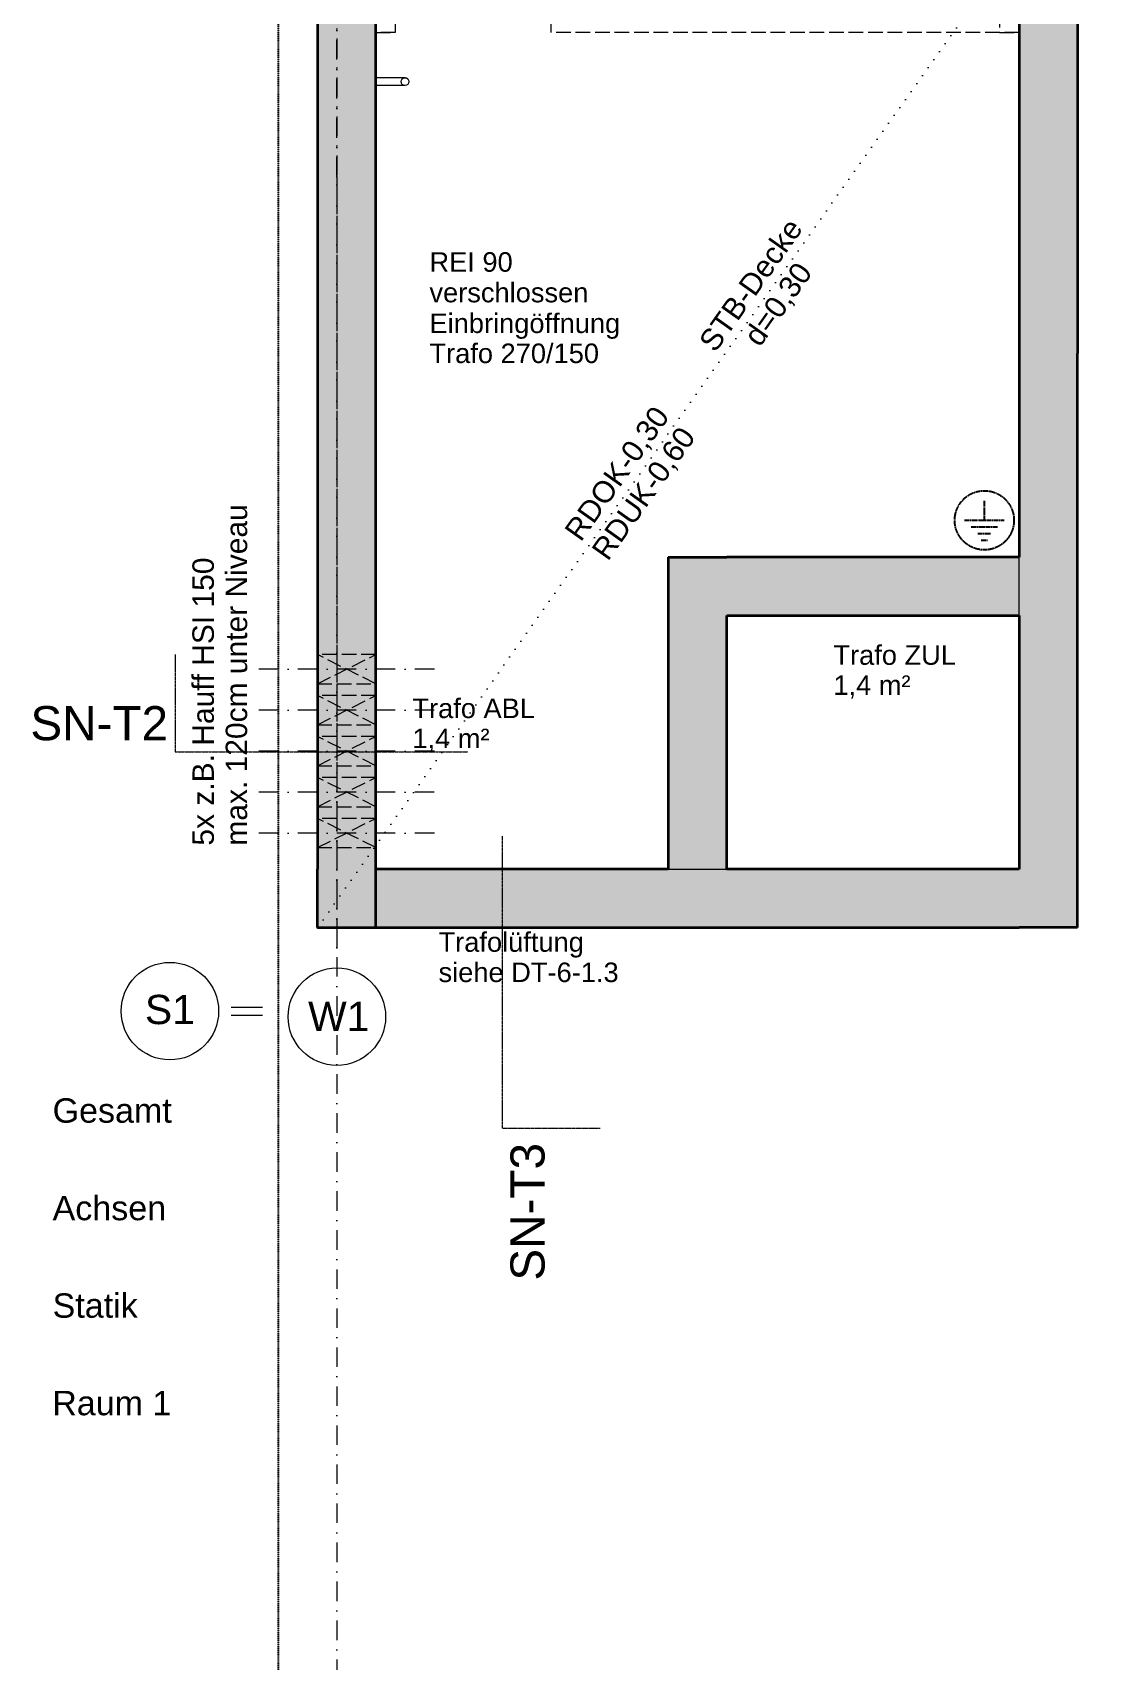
# Model space of a CAD drawing. Header units: millimetres. Extents: x 32522367 to 32638135, y 41424826 to 41540167.
# Drawn here: x 32544608 to 32550024, y 41457811 to 41466163 of the extents above; entities that cross this region are included whole.
import ezdxf
from ezdxf.enums import TextEntityAlignment as Align

# ---------------------------------------------------------------- set-up
doc = ezdxf.new("R2010")
doc.units = ezdxf.units.MM
for name, pattern in [('ACAD_ISO08W100', [36, 24, -3, 6, -3]), ('Achse', [0.2, 0.1, -0.05, 0, -0.05]), ('Punktlinie weit', [0.05, 0, -0.05]), ('Raster', [0.2, 0.1, -0.05, 0, -0.05]), ('Strichlinie eng', [0.1, 0.075, -0.025]), ('Strichlinie weit', [0.2, 0.15, -0.05]), ('Untersicht', [0.1, 0.075, -0.025])]:
    doc.linetypes.add(name, pattern=pattern)
for name, color, linetype in [('000 Achsraster Haupt', 251, 'Continuous'), ('110 Wand Aussen', 251, 'Continuous'), ('120 Wand Innen tragend', 251, 'Continuous'), ('220 Bodenaufbau', 251, 'Continuous'), ('240 Unterdaemmung', 251, 'Continuous'), ('811 Raum 2.Erschließung_ Nebenräume_Allg.räume_Technik', 251, 'Continuous'), ('955 Polierplan Beschriftung', 251, 'Continuous'), ('Archicad Tür-Marker', 251, 'Continuous'), ('Archicad Türen', 251, 'Continuous')]:
    doc.layers.add(name, color=color, linetype=linetype)
for name, color, linetype, lineweight in [('000 Achsraster Haupt_Stift_Nr__1', 251, 'Continuous', 13), ('110 Wand Aussen_Stift_Nr__1', 251, 'Continuous', 13), ('110 Wand Aussen_Stift_Nr__24', 251, 'Continuous', 13), ('110 Wand Aussen_Stift_Nr__29', 251, 'Continuous', 13), ('110 Wand Aussen_Stift_Nr__4', 251, 'Continuous', 35), ('110 Wand Aussen_Stift_Nr__7', 251, 'Continuous', 25), ('110 Wand Aussen_Stift_Nr__76', 251, 'Continuous', 13), ('110 Wand Aussen_Stift_Nr__78', 251, 'Continuous', 13), ('110 Wand Aussen_Stift_Nr__8', 251, 'Continuous', 35), ('120 Wand Innen tragend_Stift_Nr__24', 251, 'Continuous', 13), ('120 Wand Innen tragend_Stift_Nr__4', 251, 'Continuous', 35), ('220 Bodenaufbau_Stift_Nr__6', 251, 'Continuous', 13), ('240 Unterdaemmung_Stift_Nr__76', 251, 'Continuous', 13), ('681 Fluchtlinien_Stift_Nr__10', 251, 'Continuous', 25), ('720 Haustechnik Installation_Stift_Nr__1', 251, 'Continuous', 13), ('720 Haustechnik Installation_Stift_Nr__101', 251, 'Continuous', 50), ('720 Haustechnik Installation_Stift_Nr__61', 251, 'Continuous', 25), ('851 Marker Schnittführung Neben_Stift_Nr__1', 251, 'Continuous', 13), ('851 Marker Schnittführung Neben_Stift_Nr__2', 251, 'Continuous', 18), ('940 Einreichplan Bemassung_Stift_Nr__1', 251, 'Continuous', 13), ('955 Polierplan Beschriftung_Stift_Nr__1', 251, 'Continuous', 13), ('956 Durchbruch Beschriftung_Stift_Nr__1', 251, 'Continuous', 13), ('958 Detail Beschriftung_Stift_Nr__154', 251, 'Continuous', 13), ('970 Brandschutz Beschriftung.Texte_ Bemaßung_ Symbole_ Fluchtwege_Stift_Nr__101', 251, 'Continuous', 50), ('976 Präsentation Grafik 1_Stift_Nr__1', 251, 'Continuous', 13), ('Archicad Tür-Marker_Stift_Nr__1', 251, 'Continuous', 13), ('Archicad Tür-Marker_Stift_Nr__2', 251, 'Continuous', 18), ('Archicad Türen_Stift_Nr__1', 251, 'Continuous', 13), ('Archicad Türen_Stift_Nr__4', 251, 'Continuous', 35)]:
    doc.layers.add(name, color=color, linetype=linetype, lineweight=lineweight)
doc.layers.add('E_ERDUNG', color=150, linetype='ACAD_ISO08W100', true_color=0x0f87ff)
doc.styles.add('ERSTELLTER_STIL_1', font='arial.ttf')
doc.styles.add('ET_LEGENDE - Wohnung$0$ROMANS', font='romans.shx', dxfattribs={"width": 0.6})
doc.styles.get("Standard").update_dxf_attribs({"font": 'arial.ttf'})
doc.dimstyles.get("Standard").update_dxf_attribs({"dimtxt": 2.5, "dimasz": 2.5, "dimexe": 1.25, "dimexo": 0.625, "dimtad": 1, "dimtxsty": 'Standard', "dimcen": 2.5, "dimazin": 3, "dimtfac": 1, "dimtmove": 0, "dimatfit": 3})

# ---------------------------------------------------------------- blocks, each defined once
blk = doc.blocks.new('*U34')
for p, q in [((0, 0), (0, 97.7)), ((-97.7, 0), (97.7, 0)), ((-65.1, -32.6), (65.1, -32.6)), ((-32.6, -65.1), (32.6, -65.1)), ((-16.3, -97.7), (16.3, -97.7))]:
    blk.add_line(p, q)
blk.add_ellipse((0, 0), major_axis=(-103.6, 103.6), ratio=1, start_param=3.926991, end_param=10.210176)
at = {"style": 'ET_LEGENDE - Wohnung$0$ROMANS', "width": 0.6, "flags": 1}
for tag, p in [('RAUMBUCHNUMMER', (0, -425)), ('ANLAGE', (0, -575))]:
    blk.add_attdef(tag, text='', height=100, dxfattribs=at).set_placement(p, align=Align.MIDDLE)
for tag, p in [('TEILANLAGE_NR', (0, -725)), ('KOMPONENTE', (0, -875)), ('KOMPONENTE_NR', (0, -1025)), ('BEZEICHNUNG', (0, -1175)), ('TYP', (0, -1325)), ('HERSTELLER', (0, -1475)), ('MODEL', (0, -1625)), ('LEISTUNG_MAX', (0, -1775)), ('SPEZIFISCH_1', (0, -1925)), ('SPEZIFISCH_2', (0, -2075)), ('SPEZIFISCH_3', (0, -2225)), ('SPEZIFISCH_4', (0, -2375)), ('SPEZIFISCH_5', (0, -2525)), ('GEWERKE_CODE', (0, -2675)), ('LV_POS', (0, -2825)), ('ZAEHLER', (0, -2975)), ('PLATZHALTER_1', (0, -3125)), ('PLATZHALTER_2', (0, -3275)), ('PLATZHALTER_3', (0, -3425)), ('JOBLISTE_VDMA', (0, -3575)), ('ET_SPEZIFISCH_1', (0, -3725)), ('ET_SPEZIFISCH_2', (0, -3875)), ('ET_SPEZIFISCH_3', (0, -4025)), ('ET_SPEZIFISCH_4', (0, -4175)), ('ET_SPEZIFISCH_5', (0, -4325)), ('ET_SPEZIFISCH_6', (0, -4475)), ('ET_SPEZIFISCH_7', (0, -4625))]:
    blk.add_attdef(tag, text='', height=100, dxfattribs=at).set_placement(p, align=Align.MIDDLE_CENTER)
blk = doc.blocks.new('Decke_11', base_point=(10.485, 33.942))
at = {"layer": '220 Bodenaufbau_Stift_Nr__6', "color": 7, "linetype": 'Continuous', "lineweight": 13, "flags": 128}
blk.add_lwpolyline([(10.485, 33.942), (6.1585, 19.2039), (7.5978, 18.7814), (8.0484, 20.3166), (9.7756, 19.8096), (10.8994, 23.638), (13.2502, 22.9479), (16.0022, 32.3224)], close=True, dxfattribs=at)
blk = doc.blocks.new('Decke_92', base_point=(7.3669, 23.3202))
at = {"layer": '240 Unterdaemmung_Stift_Nr__76', "color": 8, "linetype": 'Strichlinie eng', "lineweight": 13, "flags": 128}
blk.add_lwpolyline([(7.3669, 23.3202), (7.6485, 24.2797), (10.8149, 23.3502), (10.5333, 22.3907), (8.2304, 23.0667), (8.4135, 23.6904), (7.6459, 23.9157), (7.4628, 23.292)], close=True, dxfattribs=at)
blk = doc.blocks.new('Öffnung_100')
at = {"layer": '110 Wand Aussen_Stift_Nr__1', "color": 7, "linetype": 'Untersicht', "lineweight": 13}
for p, q in [((6.1895, 19.3095), (5.9439, 19.5379)), ((5.9016, 19.394), (6.2318, 19.4534))]:
    blk.add_line(p, q, dxfattribs=at)
at = {"layer": '110 Wand Aussen_Stift_Nr__1', "color": 7, "linetype": 'Untersicht', "lineweight": 13, "flags": 128}
for points in [[(6.2318, 19.4534), (5.9439, 19.5379)], [(5.9016, 19.394), (6.1895, 19.3095)]]:
    blk.add_lwpolyline(points, dxfattribs=at)
at = {"layer": '110 Wand Aussen_Stift_Nr__4', "color": 7, "linetype": 'Continuous', "lineweight": 35, "flags": 128}
for points in [[(5.9439, 19.5379), (5.9016, 19.394)], [(6.1895, 19.3095), (6.2318, 19.4534)]]:
    blk.add_lwpolyline(points, dxfattribs=at)
at = {"layer": '110 Wand Aussen_Stift_Nr__78', "color": 5, "linetype": 'Achse', "lineweight": 13}
blk.add_line((6.4985, 19.2969), (5.6349, 19.5504), dxfattribs=at)
blk = doc.blocks.new('Öffnung_101')
at = {"layer": '110 Wand Aussen_Stift_Nr__1', "color": 7, "linetype": 'Untersicht', "lineweight": 13}
for p, q in [((6.2487, 19.5109), (6.003, 19.7394)), ((5.9608, 19.5955), (6.2909, 19.6549))]:
    blk.add_line(p, q, dxfattribs=at)
at = {"layer": '110 Wand Aussen_Stift_Nr__1', "color": 7, "linetype": 'Untersicht', "lineweight": 13, "flags": 128}
for points in [[(6.2909, 19.6549), (6.003, 19.7394)], [(5.9608, 19.5955), (6.2487, 19.5109)]]:
    blk.add_lwpolyline(points, dxfattribs=at)
at = {"layer": '110 Wand Aussen_Stift_Nr__4', "color": 7, "linetype": 'Continuous', "lineweight": 35, "flags": 128}
for points in [[(6.003, 19.7394), (5.9608, 19.5955)], [(6.2487, 19.5109), (6.2909, 19.6549)]]:
    blk.add_lwpolyline(points, dxfattribs=at)
at = {"layer": '110 Wand Aussen_Stift_Nr__78', "color": 5, "linetype": 'Achse', "lineweight": 13}
blk.add_line((6.5576, 19.4984), (5.6941, 19.7519), dxfattribs=at)
blk = doc.blocks.new('Öffnung_102')
at = {"layer": '110 Wand Aussen_Stift_Nr__1', "color": 7, "linetype": 'Untersicht', "lineweight": 13}
for p, q in [((6.3078, 19.7124), (6.0622, 19.9409)), ((6.0199, 19.7969), (6.3501, 19.8564))]:
    blk.add_line(p, q, dxfattribs=at)
at = {"layer": '110 Wand Aussen_Stift_Nr__1', "color": 7, "linetype": 'Untersicht', "lineweight": 13, "flags": 128}
for points in [[(6.3501, 19.8564), (6.0622, 19.9409)], [(6.0199, 19.7969), (6.3078, 19.7124)]]:
    blk.add_lwpolyline(points, dxfattribs=at)
at = {"layer": '110 Wand Aussen_Stift_Nr__4', "color": 7, "linetype": 'Continuous', "lineweight": 35, "flags": 128}
for points in [[(6.0622, 19.9409), (6.0199, 19.7969)], [(6.3078, 19.7124), (6.3501, 19.8564)]]:
    blk.add_lwpolyline(points, dxfattribs=at)
at = {"layer": '110 Wand Aussen_Stift_Nr__78', "color": 5, "linetype": 'Achse', "lineweight": 13}
blk.add_line((6.6168, 19.6999), (5.7532, 19.9534), dxfattribs=at)
blk = doc.blocks.new('Öffnung_103')
at = {"layer": '110 Wand Aussen_Stift_Nr__1', "color": 7, "linetype": 'Untersicht', "lineweight": 13}
for p, q in [((6.367, 19.9139), (6.1213, 20.1424)), ((6.0791, 19.9984), (6.4092, 20.0579))]:
    blk.add_line(p, q, dxfattribs=at)
at = {"layer": '110 Wand Aussen_Stift_Nr__1', "color": 7, "linetype": 'Untersicht', "lineweight": 13, "flags": 128}
for points in [[(6.4092, 20.0579), (6.1213, 20.1424)], [(6.0791, 19.9984), (6.367, 19.9139)]]:
    blk.add_lwpolyline(points, dxfattribs=at)
at = {"layer": '110 Wand Aussen_Stift_Nr__4', "color": 7, "linetype": 'Continuous', "lineweight": 35, "flags": 128}
for points in [[(6.1213, 20.1424), (6.0791, 19.9984)], [(6.367, 19.9139), (6.4092, 20.0579)]]:
    blk.add_lwpolyline(points, dxfattribs=at)
at = {"layer": '110 Wand Aussen_Stift_Nr__78', "color": 5, "linetype": 'Achse', "lineweight": 13}
blk.add_line((6.6759, 19.9014), (5.8124, 20.1549), dxfattribs=at)
blk = doc.blocks.new('Öffnung_104')
at = {"layer": '110 Wand Aussen_Stift_Nr__1', "color": 7, "linetype": 'Untersicht', "lineweight": 13}
for p, q in [((6.4261, 20.1154), (6.1805, 20.3439)), ((6.1382, 20.1999), (6.4684, 20.2594))]:
    blk.add_line(p, q, dxfattribs=at)
at = {"layer": '110 Wand Aussen_Stift_Nr__1', "color": 7, "linetype": 'Untersicht', "lineweight": 13, "flags": 128}
for points in [[(6.4684, 20.2594), (6.1805, 20.3439)], [(6.1382, 20.1999), (6.4261, 20.1154)]]:
    blk.add_lwpolyline(points, dxfattribs=at)
at = {"layer": '110 Wand Aussen_Stift_Nr__4', "color": 7, "linetype": 'Continuous', "lineweight": 35, "flags": 128}
for points in [[(6.1805, 20.3439), (6.1382, 20.1999)], [(6.4261, 20.1154), (6.4684, 20.2594)]]:
    blk.add_lwpolyline(points, dxfattribs=at)
at = {"layer": '110 Wand Aussen_Stift_Nr__78', "color": 5, "linetype": 'Achse', "lineweight": 13}
blk.add_line((6.7351, 20.1029), (5.8715, 20.3564), dxfattribs=at)
blk = doc.blocks.new('Wand_3', base_point=(10.8994, 23.638))
at = {"layer": '110 Wand Aussen_Stift_Nr__24', "linetype": 'Continuous', "lineweight": 13}
for points in [[(10.8994, 23.638), (10.8149, 23.3502), (11.1873, 23.5535)], [(10.8149, 23.3502), (11.1028, 23.2657), (11.1873, 23.5535)], [(10.8149, 23.3502), (9.3249, 18.2744), (9.6127, 18.1899), (11.1028, 23.2657)], [(9.3249, 18.2744), (9.2404, 17.9865), (9.5282, 17.902)], [(9.3249, 18.2744), (9.5282, 17.902), (9.6127, 18.1899)]]:
    blk.add_hatch(color=92, dxfattribs=at).paths.add_polyline_path(points)
at = {"layer": '110 Wand Aussen_Stift_Nr__4', "color": 7, "linetype": 'Continuous', "lineweight": 35, "flags": 128}
for points in [[(11.1873, 23.5535), (10.8994, 23.638)], [(9.5282, 17.902), (11.1873, 23.5535)], [(10.8149, 23.3502), (9.7756, 19.8096)], [(9.6911, 19.5217), (9.3249, 18.2744)], [(9.5282, 17.902), (9.2404, 17.9865)]]:
    blk.add_lwpolyline(points, dxfattribs=at)
blk = doc.blocks.new('Wand_4', base_point=(6.1585, 19.2039))
at = {"layer": '110 Wand Aussen_Stift_Nr__24', "linetype": 'Continuous', "lineweight": 13}
blk.add_hatch(color=92, dxfattribs=at).paths.add_polyline_path([(6.1585, 19.2039), (7.6485, 24.2797), (7.3607, 24.3642), (5.8707, 19.2884)])
at = {"layer": '110 Wand Aussen_Stift_Nr__4', "color": 7, "linetype": 'Continuous', "lineweight": 35, "flags": 128}
for points in [[(7.3607, 24.3642), (6.1805, 20.3439)], [(7.6485, 24.2797), (7.3607, 24.3642)], [(6.4684, 20.2594), (7.6485, 24.2797)], [(6.1382, 20.1999), (6.1213, 20.1424)], [(6.4092, 20.0579), (6.4261, 20.1154)], [(6.0791, 19.9984), (6.0622, 19.9409)], [(6.3501, 19.8564), (6.367, 19.9139)], [(6.0199, 19.7969), (6.003, 19.7394)], [(6.2909, 19.6549), (6.3078, 19.7124)], [(5.9608, 19.5955), (5.9439, 19.5379)], [(6.2318, 19.4534), (6.2487, 19.5109)], [(5.9016, 19.394), (5.8707, 19.2884)], [(6.1585, 19.2039), (6.1895, 19.3095)]]:
    blk.add_lwpolyline(points, dxfattribs=at)
blk = doc.blocks.new('Wand_208', base_point=(9.3249, 18.2744))
at = {"layer": '110 Wand Aussen_Stift_Nr__24', "linetype": 'Continuous', "lineweight": 13}
for points in [[(5.8707, 19.2884), (5.7862, 19.0005), (9.2404, 17.9865), (9.3249, 18.2744)], [(6.074, 18.916), (6.4464, 19.1194), (6.1585, 19.2039)]]:
    blk.add_hatch(color=92, dxfattribs=at).paths.add_polyline_path(points)
at = {"layer": '110 Wand Aussen_Stift_Nr__4', "color": 7, "linetype": 'Continuous', "lineweight": 35, "flags": 128}
for points in [[(5.7862, 19.0005), (5.8707, 19.2884)], [(6.074, 18.916), (6.1585, 19.2039)], [(7.5978, 18.7814), (6.1585, 19.2039)], [(5.7862, 19.0005), (9.2404, 17.9865)], [(9.3249, 18.2744), (7.8856, 18.6969)]]:
    blk.add_lwpolyline(points, dxfattribs=at)
blk = doc.blocks.new('Wand_209', base_point=(7.5978, 18.7814))
at = {"layer": '120 Wand Innen tragend_Stift_Nr__24', "linetype": 'Continuous', "lineweight": 13}
for points in [[(8.0484, 20.3166), (7.9639, 20.0287), (8.2518, 19.9442)], [(8.3363, 20.2321), (8.0484, 20.3166), (8.2518, 19.9442)], [(7.9639, 20.0287), (7.5978, 18.7814), (7.8856, 18.6969), (8.2518, 19.9442)]]:
    blk.add_hatch(color=92, dxfattribs=at).paths.add_polyline_path(points)
at = {"layer": '120 Wand Innen tragend_Stift_Nr__4', "color": 7, "linetype": 'Continuous', "lineweight": 35, "flags": 128}
for points in [[(8.0484, 20.3166), (7.5978, 18.7814)], [(8.0484, 20.3166), (8.3363, 20.2321)], [(7.8856, 18.6969), (8.2518, 19.9442)]]:
    blk.add_lwpolyline(points, dxfattribs=at)
blk = doc.blocks.new('Wand_212', base_point=(8.0484, 20.3166))
at = {"layer": '120 Wand Innen tragend_Stift_Nr__24', "linetype": 'Continuous', "lineweight": 13}
blk.add_hatch(color=92, dxfattribs=at).paths.add_polyline_path([(8.2518, 19.9442), (9.6911, 19.5217), (9.7756, 19.8096), (8.3363, 20.2321)])
at = {"layer": '120 Wand Innen tragend_Stift_Nr__4', "color": 7, "linetype": 'Continuous', "lineweight": 35, "flags": 128}
for points in [[(9.7756, 19.8096), (8.3363, 20.2321)], [(8.2518, 19.9442), (9.6911, 19.5217)]]:
    blk.add_lwpolyline(points, dxfattribs=at)
blk = doc.blocks.new('Blockrahmentür 2-Fl 27')
at = {"layer": 'Archicad Türen_Stift_Nr__1', "color": 7, "linetype": 'Continuous', "lineweight": 13}
for p, q in [((-1.025, 0), (-1.025, 1.025)), ((1.025, 0), (1.025, 1.025)), ((-1.025, 0), (-1.125, 0)), ((-1.125, 0), (-1.125, -0.08)), ((-1.025, -0.02), (-1.025, 0)), ((1.025, -0.02), (1.025, 0)), ((1.025, 0), (1.125, 0)), ((1.125, 0), (1.125, -0.08)), ((-1.125, -0.08), (-1, -0.08)), ((-1, -0.02), (-1.025, -0.02)), ((-1, -0.08), (-1, -0.02)), ((1, -0.08), (1, -0.02)), ((1, -0.02), (1.025, -0.02)), ((1.125, -0.08), (1, -0.08))]:
    blk.add_line(p, q, dxfattribs=at)
at = {"layer": 'Archicad Türen_Stift_Nr__1', "color": 7, "linetype": 'Strichlinie eng', "lineweight": 13}
for p, q in [((-1.125, 0.22), (1.125, 0.22)), ((-1.125, -0.08), (1.125, -0.08))]:
    blk.add_line(p, q, dxfattribs=at)
at = {"layer": 'Archicad Türen_Stift_Nr__1', "color": 7, "linetype": 'Continuous', "lineweight": 13}
for centre, start, end in [((-1.025, 0), 0, 90), ((1.025, 0), 90, 180)]:
    blk.add_arc(centre, 1.025, start, end, dxfattribs=at)
at = {"layer": 'Archicad Türen_Stift_Nr__4', "color": 7, "linetype": 'Continuous', "lineweight": 35}
for p, q in [((-1.125, 0), (-1.125, 0.22)), ((1.125, 0), (1.125, 0.22)), ((-1.125, -0.08), (-1.125, 0)), ((-1.125, -0.08), (-1.125, 0)), ((1.125, -0.08), (1.125, 0)), ((1.125, -0.08), (1.125, 0))]:
    blk.add_line(p, q, dxfattribs=at)
blk = doc.blocks.new('T Marker AUT 27')
at = {"layer": 'Archicad Tür-Marker_Stift_Nr__1', "color": 7, "linetype": 'Continuous', "lineweight": 13}
blk.add_line((0, 0.25), (0, -0.3), dxfattribs=at)
at = {"layer": 'Archicad Tür-Marker_Stift_Nr__1', "color": 7, "lineweight": 13, "style": 'ERSTELLTER_STIL_1'}
for tag, height, p in [('DUMMY_271', 0.1, (-0.165, 0.2614)), ('DUMMY_269', 0.1, (0.0264, 0.2614)), ('DUMMY_274', 0.1, (-0.165, -0.0657)), ('DUMMY_272', 0.0667, (-0.0983, 0)), ('DUMMY_268_1', 0.1, (0.0264, -0.0674)), ('DUMMY_270', 0.0667, (0.0931, 0)), ('DUMMY_275', 0.0667, (-0.0983, -0.3071)), ('DUMMY_273', 0.0667, (0.0931, -0.3288))]:
    blk.add_attdef(tag, text='', height=height, rotation=270, dxfattribs=at).set_placement(p, align=Align.BOTTOM_LEFT)
at = {"layer": 'Archicad Tür-Marker_Stift_Nr__2', "color": 7, "lineweight": 18, "style": 'ERSTELLTER_STIL_1'}
for tag, height, p in [('AC_SillPrefix_STUK', 0.075, (0.2973, -0.3889)), ('DUMMY_268_0', 0.05, (-0.2401, -0.4337))]:
    blk.add_attdef(tag, text='', height=height, rotation=180, dxfattribs=at).set_placement(p, align=Align.BOTTOM_LEFT)
blk = doc.blocks.new('Wand_218', base_point=(10.8994, 23.638))
at = {"layer": '110 Wand Aussen_Stift_Nr__24', "linetype": 'Continuous', "lineweight": 13}
for points in [[(7.6485, 24.2797), (7.733, 24.5675), (7.4452, 24.652), (7.3607, 24.3642)], [(7.733, 24.5675), (7.6485, 24.2797), (8.6546, 23.9844), (8.7391, 24.2722)], [(10.898, 23.6385), (10.8135, 23.3506), (10.8149, 23.3502), (10.8994, 23.638)]]:
    blk.add_hatch(color=92, dxfattribs=at).paths.add_polyline_path(points)
at = {"layer": '110 Wand Aussen_Stift_Nr__4', "color": 7, "linetype": 'Continuous', "lineweight": 35}
for p, q in [((7.733, 24.5675), (7.4452, 24.652)), ((7.3607, 24.3642), (7.6485, 24.2797)), ((8.7391, 24.2722), (8.7166, 24.1955)), ((8.7166, 24.1955), (8.6546, 23.9844)), ((10.898, 23.6385), (10.8755, 23.5617)), ((10.8755, 23.5617), (10.8135, 23.3506))]:
    blk.add_line(p, q, dxfattribs=at)
at = {"layer": '110 Wand Aussen_Stift_Nr__4', "color": 7, "linetype": 'Continuous', "lineweight": 35, "flags": 128}
for points in [[(8.7391, 24.2722), (7.733, 24.5675)], [(7.6485, 24.2797), (8.6546, 23.9844)], [(10.8135, 23.3506), (10.8149, 23.3502)]]:
    blk.add_lwpolyline(points, dxfattribs=at)
at = {"layer": '110 Wand Aussen_Stift_Nr__8', "color": 7, "linetype": 'Continuous', "lineweight": 35}
blk.add_line((7.4452, 24.652), (7.3607, 24.3642), dxfattribs=at)
at = {"layer": 'Archicad Tür-Marker', "color": 7, "lineweight": 13}
ref = blk.add_blockref('T Marker AUT 27', (9.734, 23.6675), dxfattribs=dict(at, rotation=163.6400966680155))
ref.add_attrib('AC_SillPrefix_STUK', 'STUK -1,07', dxfattribs={"layer": 'Archicad Tür-Marker_Stift_Nr__2', "color": 7, "lineweight": 18, "height": 0.075, "rotation": 343.6401, "style": 'ERSTELLTER_STIL_1'}).set_placement((9.5615, 24.1462), align=Align.BOTTOM_LEFT)
ref.add_attrib('DUMMY_268', '225', dxfattribs={"layer": 'Archicad Tür-Marker_Stift_Nr__1', "color": 7, "lineweight": 13, "height": 0.1, "rotation": 73.6401, "style": 'ERSTELLTER_STIL_1'}).set_placement((9.7368, 23.8035), align=Align.BOTTOM_LEFT)
ref.add_attrib('DUMMY_269', '200', dxfattribs={"layer": 'Archicad Tür-Marker_Stift_Nr__1', "color": 7, "lineweight": 13, "height": 0.1, "rotation": 73.6401, "style": 'ERSTELLTER_STIL_1'}).set_placement((9.6442, 23.488), align=Align.BOTTOM_LEFT)
ref.add_attrib('DUMMY_271', '220', dxfattribs={"layer": 'Archicad Tür-Marker_Stift_Nr__1', "color": 7, "lineweight": 13, "height": 0.1, "rotation": 73.6401, "style": 'ERSTELLTER_STIL_1'}).set_placement((9.8279, 23.4341), align=Align.BOTTOM_LEFT)
ref.add_attrib('DUMMY_274', '242', dxfattribs={"layer": 'Archicad Tür-Marker_Stift_Nr__1', "color": 7, "lineweight": 13, "height": 0.1, "rotation": 73.6401, "style": 'ERSTELLTER_STIL_1'}).set_placement((9.9205, 23.7512), align=Align.BOTTOM_LEFT)
ref.add_attrib('DUMMY_276', '5', dxfattribs={"layer": 'Archicad Tür-Marker_Stift_Nr__2', "color": 7, "lineweight": 18, "height": 0.05, "rotation": 343.6401, "style": 'ERSTELLTER_STIL_1'}).set_placement((10.0911, 24.0479), align=Align.BOTTOM_LEFT)
ref.add_attrib('DUMMY_280', '5', dxfattribs={"layer": 'Archicad Tür-Marker_Stift_Nr__1', "color": 7, "lineweight": 13, "height": 0.0667, "rotation": 73.6401, "style": 'ERSTELLTER_STIL_1'}).set_placement((9.921, 23.977), align=Align.BOTTOM_LEFT)
at = {"layer": 'Archicad Türen', "color": 7, "linetype": 'Continuous', "lineweight": 13, "rotation": 163.6400966680155}
blk.add_blockref('Blockrahmentür 2-Fl 27', (9.796, 23.8786), dxfattribs=at)
blk = doc.blocks.new('Wand_321', base_point=(9.9225, 12.2512))
at = {"layer": '110 Wand Aussen_Stift_Nr__24', "linetype": 'Continuous', "lineweight": 13}
blk.add_hatch(color=92, dxfattribs=at).paths.add_polyline_path([(4.5781, 13.8201), (9.9225, 12.2512), (10.007, 12.539), (4.6626, 14.1079)])
at = {"layer": '110 Wand Aussen_Stift_Nr__29', "linetype": 'Continuous', "lineweight": 13}
blk.add_hatch(color=6, dxfattribs=at).paths.add_polyline_path([(4.3747, 14.1924), (10.007, 12.539), (10.0352, 12.635), (4.4029, 14.2884)])
at = {"layer": '110 Wand Aussen_Stift_Nr__7', "color": 7, "linetype": 'Continuous', "lineweight": 25, "flags": 128}
blk.add_lwpolyline([(10.0352, 12.635), (4.4029, 14.2884)], dxfattribs=at)
at = {"layer": '110 Wand Aussen_Stift_Nr__8', "color": 7, "linetype": 'Continuous', "lineweight": 35}
for p, q in [((4.6626, 14.1079), (4.3747, 14.1924)), ((4.8545, 14.0516), (4.6626, 14.1079)), ((6.4472, 13.584), (5.0464, 13.9952)), ((7.0517, 13.4065), (6.7351, 13.4995)), ((7.68, 13.2221), (7.3396, 13.322)), ((8.3123, 13.0365), (7.9199, 13.1517)), ((8.6651, 12.9329), (8.4563, 12.9942)), ((9.05, 12.8199), (8.809, 12.8907)), ((10.007, 12.539), (9.1939, 12.7777))]:
    blk.add_line(p, q, dxfattribs=at)
at = {"layer": '110 Wand Aussen_Stift_Nr__8', "color": 7, "linetype": 'Continuous', "lineweight": 35, "flags": 128}
for points in [[(4.5781, 13.8201), (4.77, 13.7637)], [(4.9619, 13.7074), (6.3627, 13.2961)], [(6.6506, 13.2116), (6.9672, 13.1187)], [(7.2551, 13.0342), (7.5955, 12.9343)], [(7.8354, 12.8638), (8.2278, 12.7486)], [(8.3718, 12.7064), (8.5806, 12.6451)], [(8.7245, 12.6028), (8.9655, 12.5321)], [(9.1094, 12.4898), (9.9225, 12.2512)]]:
    blk.add_lwpolyline(points, dxfattribs=at)
blk = doc.blocks.new('Wand_578', base_point=(13.2784, 23.0439))
at = {"layer": '110 Wand Aussen_Stift_Nr__76', "color": 8, "linetype": 'Untersicht', "lineweight": 13, "flags": 128}
for points in [[(13.2784, 23.0439), (7.8572, 24.6353)], [(7.829, 24.5394), (13.2502, 22.9479)], [(13.2502, 22.9479), (13.2784, 23.0439)]]:
    blk.add_lwpolyline(points, dxfattribs=at)
blk = doc.blocks.new('Wand_580', base_point=(7.4628, 23.292))
at = {"layer": '110 Wand Aussen_Stift_Nr__76', "color": 8, "linetype": 'Untersicht', "lineweight": 13, "flags": 128}
for points in [[(7.6204, 24.1837), (7.3669, 23.3202)], [(7.4628, 23.292), (7.7163, 24.1556)], [(7.3669, 23.3202), (7.4628, 23.292)]]:
    blk.add_lwpolyline(points, dxfattribs=at)
blk = doc.blocks.new('Wand_581', base_point=(10.7175, 23.3788))
at = {"layer": '110 Wand Aussen_Stift_Nr__76', "color": 8, "linetype": 'Untersicht', "lineweight": 13, "flags": 128}
for points in [[(10.6894, 23.2828), (10.4359, 22.4193)], [(10.5318, 22.3911), (10.7853, 23.2546)], [(10.4359, 22.4193), (10.5318, 22.3911)]]:
    blk.add_lwpolyline(points, dxfattribs=at)
blk = doc.blocks.new('Etikett_163', base_point=(5.7858, 18.9994))
at = {"layer": '955 Polierplan Beschriftung_Stift_Nr__1', "color": 7, "linetype": 'Punktlinie weit', "lineweight": 13}
blk.add_line((5.7858, 18.9994), (11.0749, 23.1702), dxfattribs=at)
at = {"layer": '955 Polierplan Beschriftung_Stift_Nr__1', "color": 7, "lineweight": 13, "char_height": 0.11, "rotation": 38.2581, "line_spacing_factor": 0.929581, "style": 'ERSTELLTER_STIL_1'}
for s, insert, attachment_point in [('\\A1;{\\pqc;\\fArial|b0|i0|c0|p0;\\W1.000000;\\fArial|b0|i0|c0|p0;\\W1.000000;\\fArial|b0|i0|c0|p0;\\W1.000000;STB-Decke\\fArial|b0|i0|c0|p0;\\W1.000000;\\A1{\\H.66x;\\S^  ;}\\fArial|b0|i0|c0|p0;\\W1.000000;\\fArial|b0|i0|c0|p0;\\W1.000000;\\P\\pqc;\\fArial|b0|i0|c0|p0;\\W1.000000;d=\\fArial|b0|i0|c0|p0;\\W1.000000;\\fArial|b0|i0|c0|p0;\\W1.000000;0,30\\fArial|b0|i0|c0|p0;\\W1.000000;\\A1{\\H.66x;\\S^  ;}\\fArial|b0|i0|c0|p0;\\W1.000000;\\fArial|b0|i0|c0|p0;\\W1.000000;}', (8.9212, 21.4662), 5), ('\\A1;{\\pql;\\fArial|b0|i0|c0|p0;\\W1.000000;RDOK\\fArial|b0|i0|c0|p0;\\W1.000000;\\fArial|b0|i0|c0|p0;\\W1.000000;-0,30\\fArial|b0|i0|c0|p0;\\W1.000000;\\A1{\\H.66x;\\S^  ;}\\fArial|b0|i0|c0|p0;\\W1.000000;\\fArial|b0|i0|c0|p0;\\W1.000000;\\P\\pql;\\fArial|b0|i0|c0|p0;\\W1.000000;RDUK\\fArial|b0|i0|c0|p0;\\W1.000000;\\fArial|b0|i0|c0|p0;\\W1.000000;-0,60\\fArial|b0|i0|c0|p0;\\W1.000000;\\A1{\\H.66x;\\S^  ;}\\fArial|b0|i0|c0|p0;\\W1.000000;\\fArial|b0|i0|c0|p0;\\W1.000000;}', (7.667, 20.4773), 4)]:
    blk.add_mtext(s, dxfattribs=dict(at, insert=insert, attachment_point=attachment_point))
blk = doc.blocks.new('Standard-Rastermarker')
at = {"layer": '000 Achsraster Haupt_Stift_Nr__1', "color": 7, "linetype": 'Raster', "lineweight": 13}
for p, q in [((1, 0), (73, 0)), ((73, 0), (74, 0))]:
    blk.add_line(p, q, dxfattribs=at)
at = {"layer": '000 Achsraster Haupt_Stift_Nr__1', "color": 7, "linetype": 'Continuous', "lineweight": 13}
blk.add_circle((74.25, 0), 0.25, dxfattribs=at)
at = {"layer": '000 Achsraster Haupt_Stift_Nr__1', "color": 7, "linetype": 'Raster', "lineweight": 13}
blk.add_point((73, 0), dxfattribs=at)
blk.add_point((73, 0), dxfattribs=at)
at = {"layer": '000 Achsraster Haupt_Stift_Nr__1', "color": 7, "lineweight": 13, "style": 'ERSTELLTER_STIL_1'}
for tag, p in [('AC_MarkerText_1_0', (-0.3593, -0.0343)), ('AC_MarkerText_1_1', (74.1407, -0.0343))]:
    blk.add_attdef(tag, text='', height=0.15, rotation=90, dxfattribs=at).set_placement(p, align=Align.TOP_CENTER)
blk = doc.blocks.new('Standard-Rastermarker_10')
at = {"layer": '000 Achsraster Haupt_Stift_Nr__1', "color": 7, "linetype": 'Raster', "lineweight": 13}
for q in [(34.7949, 0), (0, 0)]:
    blk.add_line((1, 0), q, dxfattribs=at)
blk.add_point((1, 0), dxfattribs=at)
blk.add_point((1, 0), dxfattribs=at)
at = {"layer": '000 Achsraster Haupt_Stift_Nr__1', "color": 7, "lineweight": 13, "style": 'ERSTELLTER_STIL_1'}
for tag, p in [('AC_MarkerText_1_0', (-0.3593, -0.0343)), ('AC_MarkerText_1_1', (35.9356, -0.0343))]:
    blk.add_attdef(tag, text='', height=0.15, rotation=90.00001, dxfattribs=at).set_placement(p, align=Align.TOP_CENTER)
blk = doc.blocks.new('*D2272')
at = {"color": 0, "lineweight": -2, "transparency": 16777216}
for start, end in [(53.20207, 89.98721), (16.37328, 53.15843)]:
    blk.add_arc((32546168.9, 41442012.4), 788.5, start, end, dxfattribs=at)
at = {"color": 0, "transparency": 16777216}
for points in [[(32546169, 41442800.9), (32546169, 41442801), (32546168.9, 41442801)], [(32546925.4, 41442234.7), (32546925.4, 41442234.7), (32546925.5, 41442234.5)]]:
    blk.add_solid(points, dxfattribs=at)
at = {"layer": 'Defpoints', "color": 0, "transparency": 16777216}
for p in [(32546168.7, 41465423.9), (32550011.8, 41443140.6), (32546764.8, 41442528.8), (32546168.9, 41442012.4), (32546168.9, 41431629)]:
    blk.add_point(p, dxfattribs=at)
at = {"color": 0, "transparency": 16777216, "insert": (32546641.4, 41442643.7), "char_height": 0.18, "attachment_point": 5}
blk.add_mtext('\\A1;74°', dxfattribs=at)

msp = doc.modelspace()

# ---------------------------------------------------------------- linework, layer by layer
at = {"layer": '000 Achsraster Haupt_Stift_Nr__1', "color": 7, "linetype": 'Continuous', "lineweight": 13}
for p, q in [((32545626.871, 41461165.183), (32545786.871, 41461165.183)), ((32545626.871, 41461125.183), (32545786.871, 41461125.183))]:
    msp.add_line(p, q, dxfattribs=at)
msp.add_circle((32545312.356, 41461145.181), 250, dxfattribs=at)
at = {"layer": '681 Fluchtlinien_Stift_Nr__10', "color": 1, "linetype": 'Strichlinie weit', "lineweight": 25}
msp.add_lwpolyline([(32545868.865, 41441712.417), (32545868.431, 41527613.435), (32593380.819, 41527613.674), (32593380.92, 41507613.674), (32565868.532, 41507613.536), (32565868.764, 41461712.518), (32607781.152, 41461712.73), (32607781.069, 41478013.747), (32627781.069, 41478013.848), (32627781.253, 41441712.831)], close=True, dxfattribs=at)
msp.add_lwpolyline([(32587378.862, 41441712.627), (32545868.865, 41441712.417), (32545868.431, 41527613.435), (32587378.435, 41527613.644)], dxfattribs=at)
at = {"layer": '720 Haustechnik Installation_Stift_Nr__1', "color": 7, "linetype": 'Strichlinie eng', "lineweight": 13}
msp.add_line((32546368.753, 41463733.421), (32546368.745, 41465233.421), dxfattribs=at)
at = {"layer": '720 Haustechnik Installation_Stift_Nr__1', "color": 7, "linetype": 'Continuous', "lineweight": 13}
msp.add_line((32546368.753, 41463733.421), (32546368.745, 41465233.421), dxfattribs=at)
at = {"layer": '811 Raum 2.Erschließung_ Nebenräume_Allg.räume_Technik', "color": 254, "linetype": 'Continuous', "lineweight": 0, "true_color": 0xd3d2c7, "flags": 128}
msp.add_lwpolyline([(32546368.735, 41467063.42), (32546368.763, 41461873.42), (32549668.763, 41461873.437), (32549668.732, 41467463.437)], dxfattribs=at)
at = {"layer": '851 Marker Schnittführung Neben_Stift_Nr__2', "color": 7, "linetype": 'Achse', "lineweight": 18}
for points in [[(32545340.184, 41462974.693), (32545340.186, 41462474.693), (32546840.186, 41462474.701)], [(32547518.609, 41460543.636), (32547018.609, 41460543.634), (32547018.601, 41462043.634)]]:
    msp.add_lwpolyline(points, dxfattribs=at)
at = {"layer": '976 Präsentation Grafik 1_Stift_Nr__1', "color": 7, "linetype": 'Continuous', "lineweight": 13}
for p, q in [((32546519.222, 41465931.624), (32546368.692, 41465931.62)), ((32546519.223, 41465891.656), (32546368.693, 41465891.652))]:
    msp.add_line(p, q, dxfattribs=at)
msp.add_circle((32546518.644, 41465911.64), 19.992, dxfattribs=at)

# ---------------------------------------------------------------- block references
at = {"layer": '000 Achsraster Haupt', "color": 7, "linetype": 'Continuous', "lineweight": 18}
ref = msp.add_blockref('Standard-Rastermarker', (32546168.39, 41535366.53), dxfattribs=dict(at, xscale=1000, yscale=1000, zscale=1000, rotation=270.0002954042531))
ref.add_attrib('AC_MarkerText_1_1', 'W1', dxfattribs={"layer": '000 Achsraster Haupt_Stift_Nr__1', "color": 7, "lineweight": 13, "height": 150, "rotation": 0.0002954, "style": 'ERSTELLTER_STIL_1'}).set_placement((32546178.429, 41461192.957), align=Align.TOP_CENTER)
at = {"layer": '000 Achsraster Haupt', "color": 7, "linetype": 'Continuous', "lineweight": 18, "xscale": 999.9999999999995, "yscale": 999.9999999999995, "zscale": 999.9999999999995, "rotation": 270.0002901272617}
msp.add_blockref('Standard-Rastermarker_10', (32546168.74, 41466423.883), dxfattribs=at)
at = {"layer": '110 Wand Aussen', "color": 7, "lineweight": 35, "xscale": 1000, "yscale": 1000, "zscale": 1000, "rotation": 16.36019999999994}
for name, p in [('Wand_578', (32552118.732, 41467563.45)), ('Wand_218', (32549668.733, 41467463.437)), ('Wand_3', (32549668.733, 41467463.437)), ('Wand_4', (32546368.761, 41461873.42)), ('Wand_580', (32546468.74, 41466163.419)), ('Wand_581', (32549567.228, 41467163.436)), ('Wand_208', (32549668.761, 41461873.437)), ('Wand_321', (32551938.773, 41456262.448))]:
    msp.add_blockref(name, p, dxfattribs=at)
at = {"layer": '110 Wand Aussen', "color": 7, "linetype": 'Continuous', "lineweight": 13, "xscale": 1000, "yscale": 1000, "zscale": 1000, "rotation": 16.36019999999994}
for name in ['Öffnung_104', 'Öffnung_103', 'Öffnung_102', 'Öffnung_101', 'Öffnung_100']:
    msp.add_blockref(name, (32545868.865, 41441712.417), dxfattribs=at)
at = {"layer": '120 Wand Innen tragend', "color": 7, "lineweight": 35, "xscale": 1000, "yscale": 1000, "zscale": 1000, "rotation": 16.36019999999994}
for name, p in [('Wand_212', (32547868.753, 41463473.428)), ('Wand_209', (32547868.761, 41461873.428))]:
    msp.add_blockref(name, p, dxfattribs=at)
at = {"layer": '220 Bodenaufbau', "color": 7, "linetype": 'Continuous', "lineweight": 13, "xscale": 1000, "yscale": 1000, "zscale": 1000, "rotation": 16.36019999999994}
msp.add_blockref('Decke_11', (32546368.684, 41477233.436), dxfattribs=at)
at = {"layer": '240 Unterdaemmung', "color": 8, "linetype": 'Strichlinie eng', "lineweight": 13, "xscale": 1000, "yscale": 1000, "zscale": 1000, "rotation": 16.36019999999994}
msp.add_blockref('Decke_92', (32546368.738, 41466163.42), dxfattribs=at)
at = {"layer": '955 Polierplan Beschriftung', "color": 7, "linetype": 'Continuous', "lineweight": 13, "xscale": 1000, "yscale": 1000, "zscale": 1000, "rotation": 16.36019999999994}
msp.add_blockref('Etikett_163', (32546068.762, 41461572.288), dxfattribs=at)
at = {"layer": 'E_ERDUNG', "xscale": 1.036799999999999, "yscale": 1.036799999999999, "zscale": 1.036799999999999}
msp.add_blockref('*U34', (32549490.168, 41463662.034), dxfattribs=at)

# ---------------------------------------------------------------- texts
at = {"layer": '000 Achsraster Haupt_Stift_Nr__1', "color": 7, "linetype": 'Continuous', "lineweight": 13, "insert": (32545312.356, 41461152.497), "char_height": 150, "attachment_point": 5, "rotation": 0.0002901, "style": 'ERSTELLTER_STIL_1'}
msp.add_mtext('\\A1;{\\pqc;\\fArial|b0|i0|c0|p0;\\W1.000000;S1}', dxfattribs=at)
at = {"layer": '720 Haustechnik Installation_Stift_Nr__1', "color": 7, "linetype": 'Continuous', "lineweight": 13, "insert": (32546643.747, 41464722.291), "char_height": 100, "attachment_point": 1, "rotation": 0.0002849, "line_spacing_factor": 0.923867, "style": 'ERSTELLTER_STIL_1'}
msp.add_mtext('\\A1;{\\pql;\\fArial|b0|i0|c0|p0;\\W1.000000;Einbringöffnung\\fArial|b0|i0|c0|p0;\\W1.000000; \\P\\pql;\\fArial|b0|i0|c0|p0;\\W1.000000;Trafo 270/150}', dxfattribs=at)
at = {"layer": '720 Haustechnik Installation_Stift_Nr__101', "color": 1, "linetype": 'Continuous', "lineweight": 50, "true_color": 0xf50000, "insert": (32546556.245, 41462747.798), "char_height": 100, "attachment_point": 1, "rotation": 0.0002849, "line_spacing_factor": 0.925202, "style": 'ERSTELLTER_STIL_1'}
msp.add_mtext('\\A1;{\\pql;\\fArial|b0|i0|c0|p0;\\W1.000000;Trafo A\\fArial|b0|i0|c0|p0;\\W1.000000;B\\fArial|b0|i0|c0|p0;\\W1.000000;L\\P\\pql;\\fArial|b0|i0|c0|p0;\\W1.000000;1,4 m²}', dxfattribs=at)
at = {"layer": '720 Haustechnik Installation_Stift_Nr__61', "color": 5, "linetype": 'Continuous', "lineweight": 25, "insert": (32548715.74, 41463021.051), "char_height": 100, "attachment_point": 1, "rotation": 0.0002849, "line_spacing_factor": 0.925202, "style": 'ERSTELLTER_STIL_1'}
msp.add_mtext('\\A1;{\\pql;\\fArial|b0|i0|c0|p0;\\W1.000000;Trafo Z\\fArial|b0|i0|c0|p0;\\W1.000000;U\\fArial|b0|i0|c0|p0;\\W1.000000;L\\P\\pql;\\fArial|b0|i0|c0|p0;\\W1.000000;1,4 m²}', dxfattribs=at)
at = {"layer": '851 Marker Schnittführung Neben_Stift_Nr__1', "color": 7, "linetype": 'Continuous', "lineweight": 13, "char_height": 175, "attachment_point": 7, "style": 'ERSTELLTER_STIL_1'}
for s, insert, rotation in [('\\A1;{\\pql;\\fArial|b0|i0|c0|p0;\\W1.000000;S\\fArial|b0|i0|c0|p0;\\W1.000000;N\\fArial|b0|i0|c0|p0;\\W1.000000;-T2}', (32544596.786, 41462531.76), 0.0002901), ('\\A1;{\\pql;\\fArial|b0|i0|c0|p0;\\W1.000000;S\\fArial|b0|i0|c0|p0;\\W1.000000;N\\fArial|b0|i0|c0|p0;\\W1.000000;-T3}', (32547236.66, 41459763.002), 90.0002901)]:
    msp.add_mtext(s, dxfattribs=dict(at, insert=insert, rotation=rotation))
at = {"layer": '940 Einreichplan Bemassung_Stift_Nr__1', "color": 7, "linetype": 'Continuous', "lineweight": 13, "char_height": 125, "attachment_point": 4, "rotation": 0.0002901, "style": 'ERSTELLTER_STIL_1'}
for s, insert in [('\\A1;{\\pql;\\fArial|b0|i0|c0|p0;\\W1.000000;Gesamt}', (32544710.596, 41460634.562)), ('\\A1;{\\pql;\\fArial|b0|i0|c0|p0;\\W1.000000;Achsen}', (32544710.598, 41460134.604)), ('\\A1;{\\pql;\\fArial|b0|i0|c0|p0;\\W1.000000;Statik}', (32544710.601, 41459634.565)), ('\\A1;{\\pql;\\fArial|b0|i0|c0|p0;\\W1.000000;Raum 1}', (32544708.781, 41459134.609))]:
    msp.add_mtext(s, dxfattribs=dict(at, insert=insert))
at = {"layer": '956 Durchbruch Beschriftung_Stift_Nr__1', "color": 7, "linetype": 'Continuous', "lineweight": 13, "insert": (32545427.841, 41461993.709), "char_height": 110, "attachment_point": 1, "rotation": 90.0002959, "line_spacing_factor": 0.930982, "style": 'ERSTELLTER_STIL_1'}
msp.add_mtext('\\A1;{\\pql;\\fArial|b0|i0|c0|p0;\\W1.000000;5x z.B. Hauff HSI 150\\P\\pql;\\fArial|b0|i0|c0|p0;\\W1.000000;max. 120cm unter Niveau}', dxfattribs=at)
at = {"layer": '958 Detail Beschriftung_Stift_Nr__154', "color": 142, "linetype": 'Continuous', "lineweight": 13, "true_color": 0x00adcd, "insert": (32546690.418, 41461549.434), "char_height": 100, "attachment_point": 1, "rotation": 0.0002906, "line_spacing_factor": 0.931352, "style": 'ERSTELLTER_STIL_1'}
msp.add_mtext('\\A1;{\\pql;\\fArial|b0|i0|c0|p0;\\W1.000000;Trafolüftung\\fArial|b0|i0|c0|p0;\\W1.000000; \\P\\pql;\\fArial|b0|i0|c0|p0;\\W1.000000;siehe DT-6-1.\\fArial|b0|i0|c0|p0;\\W1.000000;3}', dxfattribs=at)
at = {"layer": '970 Brandschutz Beschriftung.Texte_ Bemaßung_ Symbole_ Fluchtwege_Stift_Nr__101', "color": 1, "linetype": 'Continuous', "lineweight": 50, "true_color": 0xf50000, "insert": (32546643.745, 41465036.577), "char_height": 100, "width": 866.98785, "attachment_point": 1, "rotation": 0.0002762, "line_spacing_factor": 0.94064, "style": 'ERSTELLTER_STIL_1'}
msp.add_mtext('\\A1;{\\pql;\\fArial|b0|i0|c0|p0;\\W1.000000;REI 90 verschlossen}', dxfattribs=at)

# ---------------------------------------------------------------- dimensions: what is measured, and where the dimension line sits
dim = msp.add_angular_dim_2l(base=(32546764.819, 41442528.778), line1=((32546168.863, 41442012.419), (32550011.845, 41443140.57)), line2=((32546168.745, 41465423.883), (32546168.916, 41431628.961)), dimstyle='Standard')
dim.commit()
dim.dimension.update_dxf_attribs({"geometry": '*D2272', "text_midpoint": (32546641.433, 41442643.662)})

doc.saveas('drawing.dxf')
